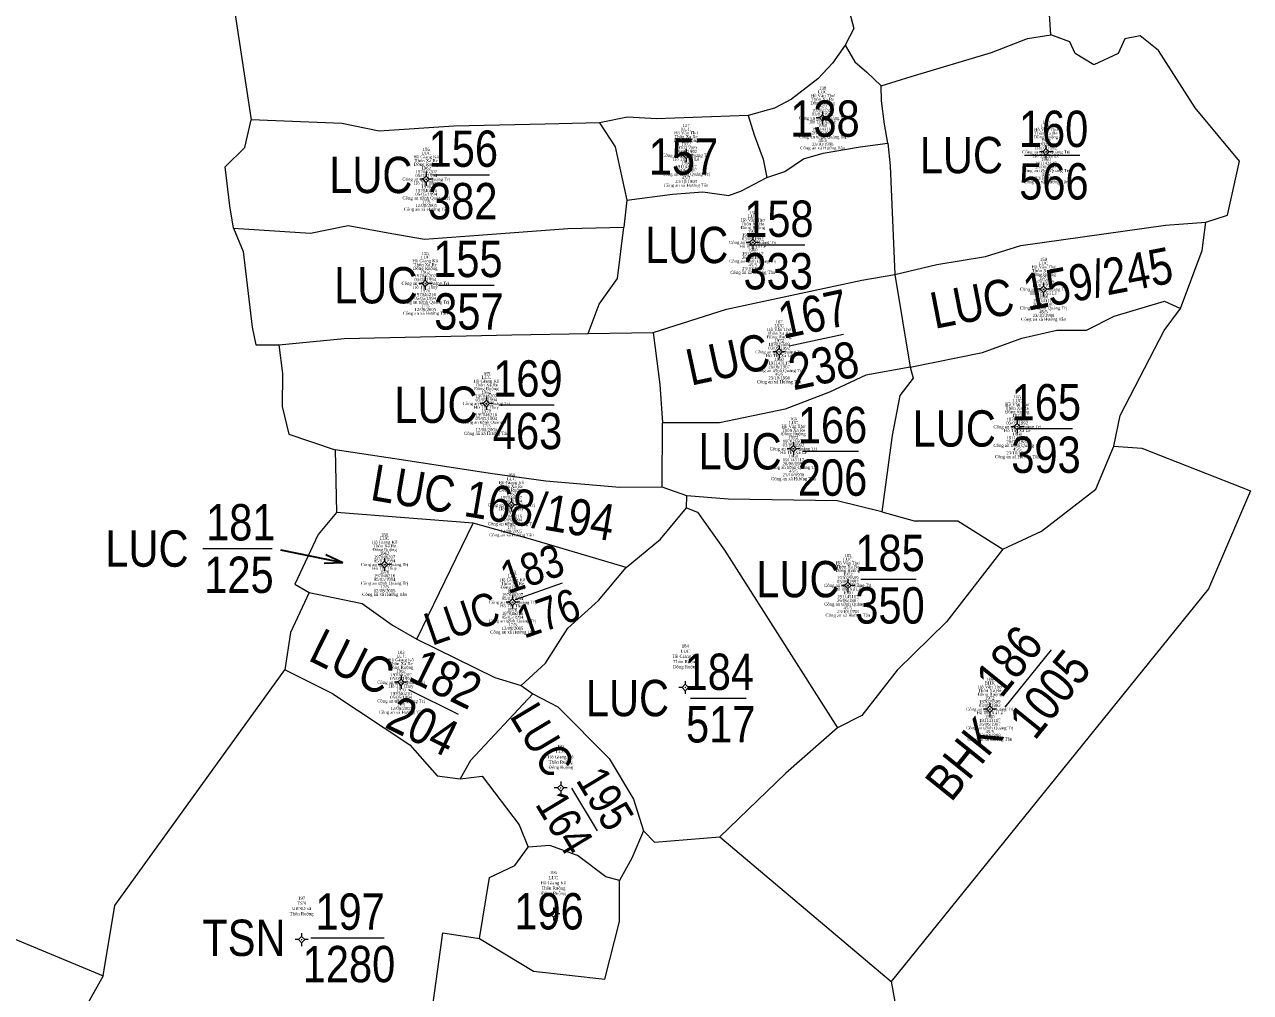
# Model space of a CAD drawing. Header units: metres. Extents: x 546779 to 548251, y 1841578 to 1843315.
# Drawn here: x 547614.9 to 547733, y 1842247 to 1842340.3 of the extents above; entities that cross this region are included whole.
import ezdxf
from ezdxf.enums import TextEntityAlignment as Align

# ---------------------------------------------------------------- set-up
doc = ezdxf.new("R2010")
doc.units = ezdxf.units.M
doc.header["$MEASUREMENT"] = 0
for name, color, linetype, lineweight in [('Level 10', 7, 'Continuous', 0), ('Level 11', 7, 'Continuous', 0), ('Level 13', 7, 'Continuous', 0), ('Level 15', 7, 'Continuous', 0), ('Level 31', 7, 'Continuous', 0)]:
    doc.layers.add(name, color=color, linetype=linetype, lineweight=lineweight)
doc.styles.add('Style-vnarialNarrowI', font='vnarialNarrowI.shx')
doc.styles.add('Style-Vntimei', font='Vntimei.shx')
doc.dimstyles.get("Standard").update_dxf_attribs({"dimtxt": 0.18, "dimasz": 0.18, "dimexe": 0.18, "dimexo": 0.0625, "dimgap": 0.09, "dimtad": 0, "dimtih": 1, "dimtoh": 1, "dimdec": 4, "dimzin": 0, "dimdsep": 46, "dimtxsty": 'Standard', "dimcen": 0.09, "dimadec": 0, "dimazin": 0, "dimtfac": 1, "dimtdec": 4, "dimtofl": 0, "dimtmove": 0, "dimatfit": 3, "dimfxl": 1, "dimtolj": 1, "dimtzin": 0, "dimarcsym": 0})

# ---------------------------------------------------------------- blocks, each defined once
blk = doc.blocks.new('N_THUA_151')
at = {"layer": 'Level 13', "color": 230, "linetype": 'Continuous', "lineweight": 13, "flags": 128}
blk.add_lwpolyline([(-2.83, 0), (2.53, 0)], dxfattribs=at)
at = {"layer": 'Level 13', "color": 230, "linetype": 'Continuous', "lineweight": 0, "style": 'Style-vnarialNarrowI'}
blk.add_text('155', height=3.49998, dxfattribs=at).set_placement((-0.011169, 0.78), align=Align.CENTER)
blk.add_text('LUC ', height=3.49998, dxfattribs=at).set_placement((-3.771418, -0.00001), align=Align.MIDDLE_RIGHT)
blk.add_text('357', height=3.49998, dxfattribs=at).set_placement((0.089274, -0.78002), align=Align.TOP_CENTER)
blk = doc.blocks.new('N_THUA_152')
at = {"layer": 'Level 13', "color": 230, "linetype": 'Continuous', "lineweight": 13, "flags": 128}
blk.add_lwpolyline([(-2.84, 0), (2.54, 0)], dxfattribs=at)
at = {"layer": 'Level 13', "color": 230, "linetype": 'Continuous', "lineweight": 0, "style": 'Style-vnarialNarrowI'}
blk.add_text('156', height=3.49998, dxfattribs=at).set_placement((0.018779, 0.78), align=Align.CENTER)
blk.add_text('LUC ', height=3.49998, dxfattribs=at).set_placement((-3.771418, -0.00001), align=Align.MIDDLE_RIGHT)
blk.add_text('382', height=3.49998, dxfattribs=at).set_placement((-0.032184, -0.78002), align=Align.TOP_CENTER)
blk = doc.blocks.new('N_THUA_154')
at = {"layer": 'Level 13', "color": 230, "linetype": 'Continuous', "lineweight": 13, "flags": 128}
blk.add_lwpolyline([(-2.84, 0), (2.48, 0)], dxfattribs=at)
at = {"layer": 'Level 13', "color": 230, "linetype": 'Continuous', "lineweight": 0, "style": 'Style-vnarialNarrowI'}
blk.add_text('158', height=3.49998, dxfattribs=at).set_placement((-0.011769, 0.78), align=Align.CENTER)
blk.add_text('LUC ', height=3.49998, dxfattribs=at).set_placement((-3.771418, -0.00001), align=Align.MIDDLE_RIGHT)
blk.add_text('333', height=3.49998, dxfattribs=at).set_placement((-0.070515, -0.78002), align=Align.TOP_CENTER)
blk = doc.blocks.new('N_THUA_155')
at = {"layer": 'Level 13', "color": 230, "linetype": 'Continuous', "lineweight": 0, "style": 'Style-vnarialNarrowI'}
blk.add_text('LUC 159/245', height=3.499911, rotation=359.999938, dxfattribs=at).set_placement((0.15017, -0.005958), align=Align.MIDDLE_CENTER)
blk = doc.blocks.new('N_THUA_156')
at = {"layer": 'Level 13', "color": 230, "linetype": 'Continuous', "lineweight": 13, "flags": 128}
blk.add_lwpolyline([(-2.83, 0), (2.53, 0)], dxfattribs=at)
at = {"layer": 'Level 13', "color": 230, "linetype": 'Continuous', "lineweight": 0, "style": 'Style-vnarialNarrowI'}
blk.add_text('160', height=3.49998, dxfattribs=at).set_placement((-0.015308, 0.78), align=Align.CENTER)
blk.add_text('LUC ', height=3.49998, dxfattribs=at).set_placement((-3.771418, -0.00001), align=Align.MIDDLE_RIGHT)
blk.add_text('566', height=3.49998, dxfattribs=at).set_placement((0.018779, -0.78002), align=Align.TOP_CENTER)
blk = doc.blocks.new('N_THUA_161')
at = {"layer": 'Level 13', "color": 230, "linetype": 'Continuous', "lineweight": 13, "flags": 128}
blk.add_lwpolyline([(-2.84, 0), (2.51, 0)], dxfattribs=at)
at = {"layer": 'Level 13', "color": 230, "linetype": 'Continuous', "lineweight": 0, "style": 'Style-vnarialNarrowI'}
blk.add_text('165', height=3.49998, dxfattribs=at).set_placement((-0.021169, 0.78), align=Align.CENTER)
blk.add_text('LUC ', height=3.49998, dxfattribs=at).set_placement((-3.771418, -0.00001), align=Align.MIDDLE_RIGHT)
blk.add_text('393', height=3.49998, dxfattribs=at).set_placement((-0.050515, -0.78002), align=Align.TOP_CENTER)
blk = doc.blocks.new('N_THUA_162')
at = {"layer": 'Level 13', "color": 230, "linetype": 'Continuous', "lineweight": 13, "flags": 128}
blk.add_lwpolyline([(-2.83, 0), (2.53, 0)], dxfattribs=at)
at = {"layer": 'Level 13', "color": 230, "linetype": 'Continuous', "lineweight": 0, "style": 'Style-vnarialNarrowI'}
blk.add_text('166', height=3.49998, dxfattribs=at).set_placement((0.018779, 0.78), align=Align.CENTER)
blk.add_text('LUC ', height=3.49998, dxfattribs=at).set_placement((-3.771418, -0.00001), align=Align.MIDDLE_RIGHT)
blk.add_text('206', height=3.49998, dxfattribs=at).set_placement((0.018779, -0.78002), align=Align.TOP_CENTER)
blk = doc.blocks.new('N_THUA_163')
at = {"layer": 'Level 13', "color": 230, "linetype": 'Continuous', "lineweight": 13, "flags": 128}
blk.add_lwpolyline([(-2.834233, -0.000494), (2.538104, 0.003195)], dxfattribs=at)
at = {"layer": 'Level 13', "color": 230, "linetype": 'Continuous', "lineweight": 0, "style": 'Style-vnarialNarrowI'}
blk.add_text('167', height=3.499975, rotation=359.999985, dxfattribs=at).set_placement((0.094512, 0.776811), align=Align.CENTER)
blk.add_text('LUC ', height=3.499975, rotation=359.999985, dxfattribs=at).set_placement((-3.767964, -0.004036), align=Align.MIDDLE_RIGHT)
blk.add_text('238', height=3.499975, rotation=359.999985, dxfattribs=at).set_placement((0.013863, -0.78199), align=Align.TOP_CENTER)
blk = doc.blocks.new('N_THUA_164')
at = {"layer": 'Level 13', "color": 230, "linetype": 'Continuous', "lineweight": 0, "style": 'Style-vnarialNarrowI'}
blk.add_text('LUC 168/194', height=3.499978, rotation=0.00009, dxfattribs=at).set_placement((0.097146, -0.000833), align=Align.MIDDLE_CENTER)
blk = doc.blocks.new('N_THUA_165')
at = {"layer": 'Level 13', "color": 230, "linetype": 'Continuous', "lineweight": 13, "flags": 128}
blk.add_lwpolyline([(-2.84, 0), (2.48, 0)], dxfattribs=at)
at = {"layer": 'Level 13', "color": 230, "linetype": 'Continuous', "lineweight": 0, "style": 'Style-vnarialNarrowI'}
blk.add_text('169', height=3.49998, dxfattribs=at).set_placement((-0.03671, 0.78), align=Align.CENTER)
blk.add_text('LUC ', height=3.49998, dxfattribs=at).set_placement((-3.771418, -0.00001), align=Align.MIDDLE_RIGHT)
blk.add_text('463', height=3.49998, dxfattribs=at).set_placement((-0.070515, -0.78002), align=Align.TOP_CENTER)
blk = doc.blocks.new('N_THUA_177')
at = {"layer": 'Level 13', "color": 230, "linetype": 'Continuous', "lineweight": 13, "flags": 128}
blk.add_lwpolyline([(-2.844313, 0.003293), (2.473158, 0.003359)], dxfattribs=at)
at = {"layer": 'Level 13', "color": 230, "linetype": 'Continuous', "lineweight": 0, "style": 'Style-vnarialNarrowI'}
blk.add_text('182', height=3.499986, rotation=0.00007, dxfattribs=at).set_placement((-0.068284, 0.78088), align=Align.CENTER)
blk.add_text('LUC ', height=3.499986, rotation=0.00007, dxfattribs=at).set_placement((-3.775037, 0.005859), align=Align.MIDDLE_RIGHT)
blk.add_text('204', height=3.499986, rotation=0.00007, dxfattribs=at).set_placement((-0.076891, -0.781934), align=Align.TOP_CENTER)
blk = doc.blocks.new('N_THUA_178')
at = {"layer": 'Level 13', "color": 230, "linetype": 'Continuous', "lineweight": 13, "flags": 128}
blk.add_lwpolyline([(-2.825298, -0.001262), (2.533746, 0.008998)], dxfattribs=at)
at = {"layer": 'Level 13', "color": 230, "linetype": 'Continuous', "lineweight": 0, "style": 'Style-vnarialNarrowI'}
blk.add_text('183', height=3.499953, rotation=359.999903, dxfattribs=at).set_placement((-0.052175, 0.781321), align=Align.CENTER)
blk.add_text('LUC ', height=3.499953, rotation=359.999903, dxfattribs=at).set_placement((-3.785941, -0.002683), align=Align.MIDDLE_RIGHT)
blk.add_text('176', height=3.499953, rotation=359.999903, dxfattribs=at).set_placement((0.009498, -0.782043), align=Align.TOP_CENTER)
blk = doc.blocks.new('N_THUA_179')
at = {"layer": 'Level 13', "color": 230, "linetype": 'Continuous', "lineweight": 13, "flags": 128}
blk.add_lwpolyline([(0, 0), (6.67, 0)], dxfattribs=at)
at = {"layer": 'Level 13', "color": 230, "linetype": 'Continuous', "lineweight": 0, "style": 'Style-vnarialNarrowI'}
blk.add_text('181', height=3.49998, dxfattribs=at).set_placement((3.644692, 0.78), align=Align.CENTER)
blk.add_text('181', height=3.49998, dxfattribs=at).set_placement((3.644692, 0.78), align=Align.CENTER)
blk.add_text('LUC ', height=3.49998, dxfattribs=at).set_placement((-0.271418, -0.00001), align=Align.MIDDLE_RIGHT)
blk.add_text('125', height=3.49998, dxfattribs=at).set_placement((3.468831, -0.78002), align=Align.TOP_CENTER)
blk = doc.blocks.new('TerminatorOpen_0.5')
at = {"color": 0, "linetype": 'ByBlock', "lineweight": -2}
for q in [(-1, 0.25), (-1, 0), (-1, -0.25)]:
    blk.add_line((0, 0), q, dxfattribs=at)
blk = doc.blocks.new('N_THUA_180')
at = {"layer": 'Level 13', "color": 230, "linetype": 'Continuous', "lineweight": 13, "flags": 128}
blk.add_lwpolyline([(-2.83, 0), (2.53, 0)], dxfattribs=at)
at = {"layer": 'Level 13', "color": 230, "linetype": 'Continuous', "lineweight": 0, "style": 'Style-vnarialNarrowI'}
blk.add_text('184', height=3.49998, dxfattribs=at).set_placement((-0.042599, 0.78), align=Align.CENTER)
blk.add_text('LUC ', height=3.49998, dxfattribs=at).set_placement((-3.771418, -0.00001), align=Align.MIDDLE_RIGHT)
blk.add_text('517', height=3.49998, dxfattribs=at).set_placement((0.089274, -0.78002), align=Align.TOP_CENTER)
blk = doc.blocks.new('N_THUA_181')
at = {"layer": 'Level 13', "color": 230, "linetype": 'Continuous', "lineweight": 13, "flags": 128}
blk.add_lwpolyline([(-2.84, 0), (2.51, 0)], dxfattribs=at)
at = {"layer": 'Level 13', "color": 230, "linetype": 'Continuous', "lineweight": 0, "style": 'Style-vnarialNarrowI'}
blk.add_text('185', height=3.49998, dxfattribs=at).set_placement((-0.021169, 0.78), align=Align.CENTER)
blk.add_text('LUC ', height=3.49998, dxfattribs=at).set_placement((-3.771418, -0.00001), align=Align.MIDDLE_RIGHT)
blk.add_text('350', height=3.49998, dxfattribs=at).set_placement((-0.025308, -0.78002), align=Align.TOP_CENTER)
blk = doc.blocks.new('N_THUA_182')
at = {"layer": 'Level 13', "color": 230, "linetype": 'Continuous', "lineweight": 13, "flags": 128}
blk.add_lwpolyline([(-2.609692, 0.000272), (4.494702, 0.005433)], dxfattribs=at)
at = {"layer": 'Level 13', "color": 230, "linetype": 'Continuous', "lineweight": 0, "style": 'Style-vnarialNarrowI'}
blk.add_text('186', height=3.499978, rotation=359.999903, dxfattribs=at).set_placement((1.113136, 0.782098), align=Align.CENTER)
blk.add_text('BHK ', height=3.499978, rotation=359.999903, dxfattribs=at).set_placement((-3.714535, 0.003665), align=Align.MIDDLE_RIGHT)
blk.add_text('1005', height=3.499978, rotation=359.999903, dxfattribs=at).set_placement((1.085093, -0.778442), align=Align.TOP_CENTER)
blk = doc.blocks.new('N_THUA_191')
at = {"layer": 'Level 13', "color": 230, "linetype": 'Continuous', "lineweight": 13, "flags": 128}
blk.add_lwpolyline([(-2.831645, -0.007182), (2.511492, -0.007582)], dxfattribs=at)
at = {"layer": 'Level 13', "color": 230, "linetype": 'Continuous', "lineweight": 0, "style": 'Style-vnarialNarrowI'}
blk.add_text('195', height=3.499665, rotation=359.999879, dxfattribs=at).set_placement((-0.01888, 0.782704), align=Align.CENTER)
blk.add_text('LUC ', height=3.499665, rotation=359.999879, dxfattribs=at).set_placement((-3.761681, -0.002162), align=Align.MIDDLE_RIGHT)
blk.add_text('164', height=3.499665, rotation=359.999879, dxfattribs=at).set_placement((-0.049305, -0.786461), align=Align.TOP_CENTER)
blk = doc.blocks.new('N_THUA_193')
at = {"layer": 'Level 13', "color": 230, "linetype": 'Continuous', "lineweight": 13, "flags": 128}
blk.add_lwpolyline([(-2.62, 0), (4.46, 0)], dxfattribs=at)
at = {"layer": 'Level 13', "color": 230, "linetype": 'Continuous', "lineweight": 0, "style": 'Style-vnarialNarrowI'}
blk.add_text('197', height=3.49998, dxfattribs=at).set_placement((1.169274, 0.78), align=Align.CENTER)
blk.add_text('TSN ', height=3.49998, dxfattribs=at).set_placement((-3.939324, -0.00001), align=Align.MIDDLE_RIGHT)
blk.add_text('1280', height=3.49998, dxfattribs=at).set_placement((1.059544, -0.78002), align=Align.TOP_CENTER)
blk = doc.blocks.new('CENTRD')
at = {"layer": 'Level 11', "linetype": 'Continuous', "lineweight": 0}
h = blk.add_hatch(color=3, dxfattribs=at)
edge = h.paths.add_edge_path()
edge.add_arc((-0.0025, 0), 1.500056, 0, 360)
at = {"layer": 'Level 11', "color": 3, "linetype": 'Continuous', "lineweight": 0}
for p, q in [((-6.200231, 0), (-12.400462, 0)), ((0, 6.200231), (-6.200231, 0)), ((-6.200231, 0), (0, -6.200231)), ((0, 12.400462), (0, 6.200231)), ((6.200231, 0), (0, 6.200231)), ((0, -6.200231), (6.200231, 0)), ((12.600469, 0), (6.200231, 0)), ((0, -6.200231), (0, -12.400462))]:
    blk.add_line(p, q, dxfattribs=at)

msp = doc.modelspace()

# ---------------------------------------------------------------- linework, layer by layer
at = {"layer": 'Level 10', "color": 7, "linetype": 'Continuous', "lineweight": 0}
for p, q in [((547672.92, 1842323.38), (547672.64, 1842320.77)), ((547698.73, 1842316.22), (547700.22, 1842307.3)), ((547669.18, 1842310.54), (547675.44, 1842310.64)), ((547676.32, 1842295.73), (547676.36, 1842301.93)), ((547644.8, 1842299.33), (547644.93, 1842293.29)), ((547678.7, 1842294.88), (547676.32, 1842295.73)), ((547678.68, 1842293.73), (547678.7, 1842294.88)), ((547658.11, 1842292.24), (547644.93, 1842293.29)), ((547652.68, 1842281.09), (547658.11, 1842292.24)), ((547662.72, 1842276.61), (547663.87, 1842275.79)), ((547589.22, 1842262.45), (547622.46, 1842248.63)), ((547681.88, 1842262.01), (547698.39, 1842248.07)), ((547698.39, 1842248.07), (547700.84, 1842234.63))]:
    msp.add_line(p, q, dxfattribs=at)
at = {"layer": 'Level 10', "color": 7, "linetype": 'Continuous', "lineweight": 0, "flags": 128}
for points in [[(547615.66, 1842395.02), (547632.02, 1842361.97), (547636.72, 1842331.12)], [(547691.35, 1842350.84), (547692.24, 1842347.27), (547693.68, 1842344.21), (547694.78, 1842339.92), (547693.96, 1842338.31)], [(547713.77, 1842339.33), (547713.64, 1842341.28), (547712.43, 1842342.04), (547711.59, 1842343.13), (547711.06, 1842346.47), (547710.07, 1842349.33)], [(547697.43, 1842334.41), (547700.32, 1842335.29), (547708.05, 1842337.62), (547711.53, 1842338.98), (547713.77, 1842339.33)], [(547728.7, 1842321.28), (547730.8, 1842321.95), (547731.94, 1842327.13), (547727.68, 1842332.3), (547724.15, 1842337.8), (547722.37, 1842339.24), (547720.91, 1842338.92), (547720.26, 1842337.51), (547717.91, 1842336.43), (547716.11, 1842337.53), (547715.61, 1842338.65), (547713.77, 1842339.33)], [(547693.96, 1842338.31), (547692.74, 1842336.58), (547691.33, 1842335.09), (547688.78, 1842333.13), (547687.13, 1842332.25), (547684.6, 1842331.56)], [(547693.96, 1842338.31), (547694.87, 1842336.73), (547696.04, 1842335.73), (547697.43, 1842334.41)], [(547698.06, 1842328.87), (547697.76, 1842330.7), (547697.46, 1842332.97), (547697.43, 1842334.41)], [(547635.01, 1842320.69), (547634.65, 1842322.83), (547634.2, 1842326.59), (547636.11, 1842328.45), (547636.72, 1842331.12)], [(547670.29, 1842330.83), (547665.05, 1842330.7), (547656.23, 1842330.53), (547649.04, 1842330.03), (547645.44, 1842330.79), (547636.72, 1842331.12)], [(547684.6, 1842331.56), (547675.78, 1842331.21), (547672.99, 1842331.39), (547670.29, 1842330.83)], [(547684.6, 1842331.56), (547685.18, 1842329.69), (547686.04, 1842327.33), (547686.42, 1842325.57)], [(547670.29, 1842330.83), (547671.8, 1842328.54), (547672.92, 1842323.38)], [(547686.42, 1842325.57), (547688.15, 1842326.14), (547689.95, 1842327.37), (547691.84, 1842327.91), (547695.4, 1842328.53), (547698.06, 1842328.87)], [(547698.06, 1842328.87), (547698.28, 1842326.69), (547698.73, 1842316.22)], [(547672.92, 1842323.38), (547677.33, 1842323.98), (547680.25, 1842324.19), (547682.73, 1842323.85), (547683.97, 1842324.3), (547686.42, 1842325.57)], [(547635.01, 1842320.69), (547642.44, 1842320.22), (547646.07, 1842320.95), (547650.27, 1842320.18), (547653.43, 1842319.63), (547658.61, 1842320), (547667.23, 1842320.65), (547672.64, 1842320.77)], [(547635.01, 1842320.69), (547635.93, 1842318.44), (547636.81, 1842311.16), (547637.18, 1842309.43), (547639.38, 1842309.45)], [(547669.18, 1842310.54), (547670.26, 1842313.37), (547672.02, 1842315.84), (547672.64, 1842320.77)], [(547698.73, 1842316.22), (547702.78, 1842317.19), (547707.47, 1842317.96), (547710.88, 1842319.01), (547724.82, 1842320.97), (547728.7, 1842321.28)], [(547726.28, 1842312.96), (547728.36, 1842318.53), (547728.7, 1842321.28)], [(547675.44, 1842310.64), (547682.52, 1842312.87), (547695.55, 1842315.69), (547698.73, 1842316.22)], [(547700.22, 1842307.3), (547707.2, 1842308.71), (547710.99, 1842310.09), (547714.34, 1842310.86), (547717.22, 1842310.85), (547719.87, 1842312.21), (547724.71, 1842313.64), (547726.28, 1842312.96)], [(547719.84, 1842299.67), (547720.46, 1842302.64), (547724.7, 1842310.83), (547726.28, 1842312.96)], [(547639.38, 1842309.45), (547645.67, 1842310.04), (547661.84, 1842310.4), (547669.18, 1842310.54)], [(547675.44, 1842310.64), (547676.08, 1842305.63), (547676.36, 1842301.93)], [(547639.38, 1842309.45), (547639.73, 1842306.67), (547639.69, 1842303.49), (547640.33, 1842300.83), (547644.8, 1842299.33)], [(547700.22, 1842307.3), (547695.96, 1842306.53), (547692.46, 1842304.88), (547688.17, 1842303.24), (547681.83, 1842301.92), (547676.36, 1842301.93)], [(547700.22, 1842307.3), (547700.52, 1842306.23), (547699.21, 1842304.56), (547698.49, 1842300.69), (547697.48, 1842293.35)], [(547676.32, 1842295.73), (547672.25, 1842295.68), (547665.1, 1842296.31), (547659.74, 1842297.03), (547651.63, 1842298.3), (547644.8, 1842299.33)], [(547719.84, 1842299.67), (547722.55, 1842299.48), (547733.01, 1842295.38), (547728.97, 1842285.93), (547698.39, 1842248.07)], [(547709.14, 1842289.75), (547712.88, 1842291.47), (547718.12, 1842295.52), (547719.84, 1842299.67)], [(547697.48, 1842293.35), (547693.17, 1842294.42), (547682.69, 1842294.58), (547678.7, 1842294.88)], [(547644.93, 1842293.29), (547643.18, 1842291.17), (547640.91, 1842286.36), (547642.3, 1842285.57)], [(547672.86, 1842287.99), (547676.15, 1842290.71), (547678.68, 1842293.73)], [(547678.68, 1842293.73), (547679.71, 1842293.33), (547682.32, 1842289.66), (547693.23, 1842272.54)], [(547697.48, 1842293.35), (547700.6, 1842292.47), (547704.8, 1842292.47), (547709.14, 1842289.75)], [(547672.86, 1842287.99), (547663.86, 1842290.66), (547658.11, 1842292.24)], [(547709.14, 1842289.75), (547703.73, 1842282.75), (547698.98, 1842278.08), (547695.55, 1842273.73), (547693.23, 1842272.54)], [(547662.72, 1842276.61), (547665.08, 1842278.77), (547667.24, 1842282.15), (547670.19, 1842284.81), (547672.86, 1842287.99)], [(547642.3, 1842285.57), (547640.5, 1842281.72), (547639.95, 1842278.13)], [(547642.3, 1842285.57), (547647.41, 1842284.51), (547650.34, 1842282.41), (547652.68, 1842281.09)], [(547652.68, 1842281.09), (547660.19, 1842277.39), (547662.72, 1842276.61)], [(547663.87, 1842275.79), (547657.86, 1842269.37), (547656.85, 1842267.61)], [(547663.87, 1842275.79), (547666.27, 1842274.55), (547671.2, 1842269.56), (547673.56, 1842265.64), (547674.51, 1842262.6)], [(547693.23, 1842272.54), (547688.24, 1842268.16), (547681.88, 1842262.01)], [(547674.51, 1842262.6), (547673.41, 1842259.96), (547672.21, 1842257.83)], [(547674.51, 1842262.6), (547675.59, 1842261.52), (547681.88, 1842262.01)], [(547672.21, 1842257.83), (547670.88, 1842258.18), (547668.16, 1842260.23), (547665.48, 1842261.2), (547663.41, 1842261.02)], [(547658.73, 1842252.23), (547663.93, 1842249.08), (547670.81, 1842248.29), (547672.21, 1842253.87), (547672.21, 1842257.83)]]:
    msp.add_lwpolyline(points, dxfattribs=at)
at = {"layer": 'Level 31', "color": 4, "linetype": 'Continuous', "lineweight": 0}
for p, q in [((547623.58, 1842255.4), (547639.95, 1842278.13)), ((547644.58, 1842275.79), (547639.95, 1842278.13)), ((547644.58, 1842275.79), (547652, 1842270.89)), ((547652, 1842270.89), (547654.64, 1842267.9)), ((547654.64, 1842267.9), (547656.85, 1842267.61)), ((547656.85, 1842267.61), (547658.99, 1842267.86)), ((547658.99, 1842267.86), (547662.54, 1842263.18)), ((547662.54, 1842263.18), (547663.41, 1842261.02)), ((547662.13, 1842259.26), (547663.41, 1842261.02)), ((547659.69, 1842258.09), (547662.13, 1842259.26)), ((547658.73, 1842252.23), (547659.69, 1842258.09)), ((547622.46, 1842248.63), (547623.58, 1842255.4)), ((547652.13, 1842230.35), (547655.17, 1842252.78)), ((547655.17, 1842252.78), (547658.73, 1842252.23)), ((547622.46, 1842248.63), (547619.7, 1842243.71))]:
    msp.add_line(p, q, dxfattribs=at)

# ---------------------------------------------------------------- block references
at = {"layer": 'Level 11', "color": 3, "linetype": 'Continuous', "lineweight": 0, "xscale": 0.049998, "yscale": 0.049998, "zscale": 0.049998}
for p in [(547691.78, 1842331.31), (547713.3, 1842328.04), (547678.62, 1842327.71), (547653.58, 1842325.4), (547685.05, 1842319.31), (547653.49, 1842315.37), (547713.07, 1842314.8), (547687.59, 1842308.77), (547659.38, 1842303.79), (547710.53, 1842301.55), (547688.97, 1842299.43), (547661.79, 1842294.01), (547649.57, 1842288.27), (547694.21, 1842286.26), (547661.9, 1842284.64), (547651.16, 1842276.92), (547678.55, 1842276.42), (547707.89, 1842274.33), (547666.54, 1842266.74), (547665.84, 1842254.59), (547641.58, 1842252.12)]:
    msp.add_blockref('CENTRD', p, dxfattribs=at)
at = {"layer": 'Level 13', "color": 230, "linetype": 'Continuous', "lineweight": 0}
for name, p in [('N_THUA_156', (547714.05, 1842327.73)), ('N_THUA_152', (547657.14, 1842325.82)), ('N_THUA_154', (547687.58, 1842319.07)), ('N_THUA_151', (547657.61, 1842315.19)), ('N_THUA_165', (547663.42, 1842303.67)), ('N_THUA_161', (547713.36, 1842301.38)), ('N_THUA_162', (547692.72, 1842299.18)), ('N_THUA_179', (547632.07, 1842289.81)), ('N_THUA_181', (547698.3, 1842286.86)), ('N_THUA_180', (547681.87, 1842275.4)), ('N_THUA_193', (547645.08, 1842252.29))]:
    msp.add_blockref(name, p, dxfattribs=at)
for name, p, xscale, yscale, zscale, rotation in [('N_THUA_155', (547713.68, 1842314.92), 1.000003, 1.000003, 1.000003, 11.000012), ('N_THUA_163', (547691.32, 1842309.94), 1.000001, 1.000001, 1.000001, 12.211837), ('N_THUA_164', (547659.94, 1842294.26), 1.000001, 1.000001, 1.000001, 350.263668), ('N_THUA_178', (547664.58, 1842285.74), 0.899995, 0.899995, 0.899995, 19.264444), ('N_THUA_177', (547654.44, 1842274.95), 0.999998, 0.999998, 0.999998, 333.771549), ('N_THUA_182', (547711.02, 1842276.54), 1.000001, 1.000001, 1.000001, 51.07185), ('N_THUA_191', (547668.9, 1842264.53), 0.9, 0.9, 0.9, 301.049779)]:
    msp.add_blockref(name, p, dxfattribs=dict(at, xscale=xscale, yscale=yscale, zscale=zscale, rotation=rotation))

# ---------------------------------------------------------------- texts
at = {"layer": 'Level 13', "color": 230, "linetype": 'Continuous', "lineweight": 0, "style": 'Style-vnarialNarrowI'}
for s, p in [('138', (547692.01, 1842331.25)), ('157', (547678.37, 1842327.59)), ('196', (547665.42, 1842254.85))]:
    msp.add_text(s, height=3.5, dxfattribs=at).set_placement(p, align=Align.MIDDLE_CENTER)
at = {"layer": 'Level 15', "color": 3, "linetype": 'Continuous', "lineweight": 0, "char_height": 0.3, "attachment_point": 5, "line_spacing_factor": 0.72, "style": 'Style-Vntimei'}
for s, insert in [('138\\PLUC\\PHå V¨n Th¬\\PTh«n Xa Re\\P§ång Ruéng\\P1972\\P197025509\\P03/05/1992\\PC«ng an t∅nh Qu¶ng TrÞ\\PHå ThÞ Xa Lª\\P1960\\P191143117\\P26/06/1987\\PC«ng an t∅nh Qu¶ng TrÞ\\P45/5\\P23/10/1998\\PC«ng an x· H\xadíng T©n\\P', (547691.78, 1842331.26)), ('160\\PLUC\\PHå V¨n Th¬\\PTh«n Xa Re\\P§ång Ruéng\\P1972\\P197025509\\P03/05/1992\\PC«ng an t∅nh Qu¶ng TrÞ\\PHå ThÞ Xa Lª\\P1960\\P191143117\\P26/06/1987\\PC«ng an t∅nh Qu¶ng TrÞ\\P45/5\\P23/10/1998\\PC«ng an x· H\xadíng T©n\\P', (547713.3, 1842327.99)), ('157\\PLUC\\PHå V¨n Th¬\\PTh«n Xa Re\\P§ång Ruéng\\P1972\\P197025509\\P03/05/1992\\PC«ng an t∅nh Qu¶ng TrÞ\\PHå ThÞ Xa Lª\\P1960\\P191143117\\P26/06/1987\\PC«ng an t∅nh Qu¶ng TrÞ\\P45/5\\P23/10/1998\\PC«ng an x· H\xadíng T©n\\P', (547678.62, 1842327.66)), ('156\\PLUC\\PHå Giang K«\\PTh«n Xa Re\\P§ång Ruéng\\P1962\\P197046207\\P05/05/1994\\PC«ng an t∅nh Qu¶ng TrÞ\\PHå ThÞ Thuû\\P1970\\P197046216\\P05/05/1994\\PC«ng an t∅nh Qu¶ng TrÞ\\P17/5\\P12/08/2005\\PC«ng an x· H\xadíng T©n\\P', (547653.58, 1842325.35)), ('158\\PLUC\\PHå V¨n Th¬\\PTh«n Xa Re\\P§ång Ruéng\\P1972\\P197025509\\P03/05/1992\\PC«ng an t∅nh Qu¶ng TrÞ\\PHå ThÞ Xa Lª\\P1960\\P191143117\\P26/06/1987\\PC«ng an t∅nh Qu¶ng TrÞ\\P45/5\\P23/10/1998\\PC«ng an x· H\xadíng T©n\\P', (547685.05, 1842319.26)), ('155\\PLUC\\PHå Giang K«\\PTh«n Xa Re\\P§ång Ruéng\\P1962\\P197046207\\P05/05/1994\\PC«ng an t∅nh Qu¶ng TrÞ\\PHå ThÞ Thuû\\P1970\\P197046216\\P05/05/1994\\PC«ng an t∅nh Qu¶ng TrÞ\\P17/5\\P12/08/2005\\PC«ng an x· H\xadíng T©n\\P', (547653.49, 1842315.32)), ('159\\PLUC\\PHå V¨n Th¬\\PTh«n Xa Re\\P§ång Ruéng\\P1972\\P197025509\\P03/05/1992\\PC«ng an t∅nh Qu¶ng TrÞ\\PHå ThÞ Xa Lª\\P1960\\P191143117\\P26/06/1987\\PC«ng an t∅nh Qu¶ng TrÞ\\P45/5\\P23/10/1998\\PC«ng an x· H\xadíng T©n\\P', (547713.07, 1842314.75)), ('167\\PLUC\\PHå V¨n Th¬\\PTh«n Xa Re\\P§ång Ruéng\\P1972\\P197025509\\P03/05/1992\\PC«ng an t∅nh Qu¶ng TrÞ\\PHå ThÞ Xa Lª\\P1960\\P191143117\\P26/06/1987\\PC«ng an t∅nh Qu¶ng TrÞ\\P45/5\\P23/10/1998\\PC«ng an x· H\xadíng T©n\\P', (547687.59, 1842308.72)), ('169\\PLUC\\PHå Giang K«\\PTh«n Xa Re\\P§ång Ruéng\\P1962\\P197046207\\P05/05/1994\\PC«ng an t∅nh Qu¶ng TrÞ\\PHå ThÞ Thuû\\P1970\\P197046216\\P05/05/1994\\PC«ng an t∅nh Qu¶ng TrÞ\\P17/5\\P12/08/2005\\PC«ng an x· H\xadíng T©n\\P', (547659.38, 1842303.74)), ('165\\PLUC\\PHå V¨n Th¬\\PTh«n Xa Re\\P§ång Ruéng\\P1972\\P197025509\\P03/05/1992\\PC«ng an t∅nh Qu¶ng TrÞ\\PHå ThÞ Xa Lª\\P1960\\P191143117\\P26/06/1987\\PC«ng an t∅nh Qu¶ng TrÞ\\P45/5\\P23/10/1998\\PC«ng an x· H\xadíng T©n\\P', (547710.53, 1842301.5)), ('166\\PLUC\\PHå V¨n Th¬\\PTh«n Xa Re\\P§ång Ruéng\\P1972\\P197025509\\P03/05/1992\\PC«ng an t∅nh Qu¶ng TrÞ\\PHå ThÞ Xa Lª\\P1960\\P191143117\\P26/06/1987\\PC«ng an t∅nh Qu¶ng TrÞ\\P45/5\\P23/10/1998\\PC«ng an x· H\xadíng T©n\\P', (547688.97, 1842299.38)), ('168\\PLUC\\PHå Giang K«\\PTh«n Xa Re\\P§ång Ruéng\\P1962\\P197046207\\P05/05/1994\\PC«ng an t∅nh Qu¶ng TrÞ\\PHå ThÞ Thuû\\P1970\\P197046216\\P05/05/1994\\PC«ng an t∅nh Qu¶ng TrÞ\\P17/5\\P12/08/2005\\PC«ng an x· H\xadíng T©n\\P', (547661.79, 1842293.96)), ('181\\PLUC\\PHå Giang K«\\PTh«n Xa Re\\P§ång Ruéng\\P1962\\P197046207\\P05/05/1994\\PC«ng an t∅nh Qu¶ng TrÞ\\PHå ThÞ Thuû\\P1970\\P197046216\\P05/05/1994\\PC«ng an t∅nh Qu¶ng TrÞ\\P17/5\\P12/08/2005\\PC«ng an x· H\xadíng T©n\\P', (547649.57, 1842288.22)), ('185\\PLUC\\PHå V¨n Th¬\\PTh«n Xa Re\\P§ång Ruéng\\P1972\\P197025509\\P03/05/1992\\PC«ng an t∅nh Qu¶ng TrÞ\\PHå ThÞ Xa Lª\\P1960\\P191143117\\P26/06/1987\\PC«ng an t∅nh Qu¶ng TrÞ\\P45/5\\P23/10/1998\\PC«ng an x· H\xadíng T©n\\P', (547694.21, 1842286.21)), ('183\\PLUC\\PHå Giang K«\\PTh«n Xa Re\\P§ång Ruéng\\P1962\\P197046207\\P05/05/1994\\PC«ng an t∅nh Qu¶ng TrÞ\\PHå ThÞ Thuû\\P1970\\P197046216\\P05/05/1994\\PC«ng an t∅nh Qu¶ng TrÞ\\P17/5\\P12/08/2005\\PC«ng an x· H\xadíng T©n\\P', (547661.9, 1842284.59)), ('182\\PLUC\\PHå Giang K«\\PTh«n Xa Re\\P§ång Ruéng\\P1962\\P197046207\\P05/05/1994\\PC«ng an t∅nh Qu¶ng TrÞ\\PHå ThÞ Thuû\\P1970\\P197046216\\P05/05/1994\\PC«ng an t∅nh Qu¶ng TrÞ\\P17/5\\P12/08/2005\\PC«ng an x· H\xadíng T©n\\P', (547651.16, 1842276.87)), ('186\\PBHK\\PHå V¨n Th¬\\PTh«n Xa Re\\P§ång Ruéng\\P1972\\P197025509\\P03/05/1992\\PC«ng an t∅nh Qu¶ng TrÞ\\PHå ThÞ Xa Lª\\P1960\\P191143117\\P26/06/1987\\PC«ng an t∅nh Qu¶ng TrÞ\\P45/5\\P23/10/1998\\PC«ng an x· H\xadíng T©n\\P', (547707.89, 1842274.28))]:
    msp.add_mtext(s, dxfattribs=dict(at, insert=insert))
at = {"layer": 'Level 15', "color": 3, "linetype": 'Continuous', "lineweight": 0, "char_height": 0.3, "attachment_point": 5, "style": 'Style-Vntimei'}
for s, insert in [('184\\PLUC\\PHå Giang K«\\PTh«n Ruéng\\P§ång Ruéng\\P \\P \\P \\P \\P \\P \\P \\P \\P \\P \\P \\P \\P', (547678.55, 1842276.37)), ('195\\PLUC\\PHå Giang K«\\PTh«n Ruéng\\P§ång Ruéng\\P \\P \\P \\P \\P \\P \\P \\P \\P \\P \\P \\P \\P', (547666.54, 1842266.69)), ('196\\PLUC\\PHå Giang K«\\PTh«n Ruéng\\P§ång Ruéng\\P \\P \\P \\P \\P \\P \\P \\P \\P \\P \\P \\P \\P', (547665.84, 1842254.54)), ('197\\PTSN\\PUBND x·\\PTh«n Ruéng\\P \\P \\P \\P \\P \\P \\P \\P \\P \\P \\P \\P \\P \\P', (547641.58, 1842252.07))]:
    msp.add_mtext(s, dxfattribs=dict(at, insert=insert))

# ---------------------------------------------------------------- leaders
at = {"layer": 'Level 13', "color": 230, "linetype": 'Continuous', "lineweight": 13}
msp.add_leader([(547645.55, 1842288.44), (547639.58, 1842289.64)], dimstyle='Standard', override={"dimtxt": 1.75, "dimasz": 1.75, "dimgap": 0, "dimtxsty": 'Style-Vntimei', "dimldrblk": 'TerminatorOpen_0.5'}, dxfattribs=at)

doc.saveas('drawing.dxf')
